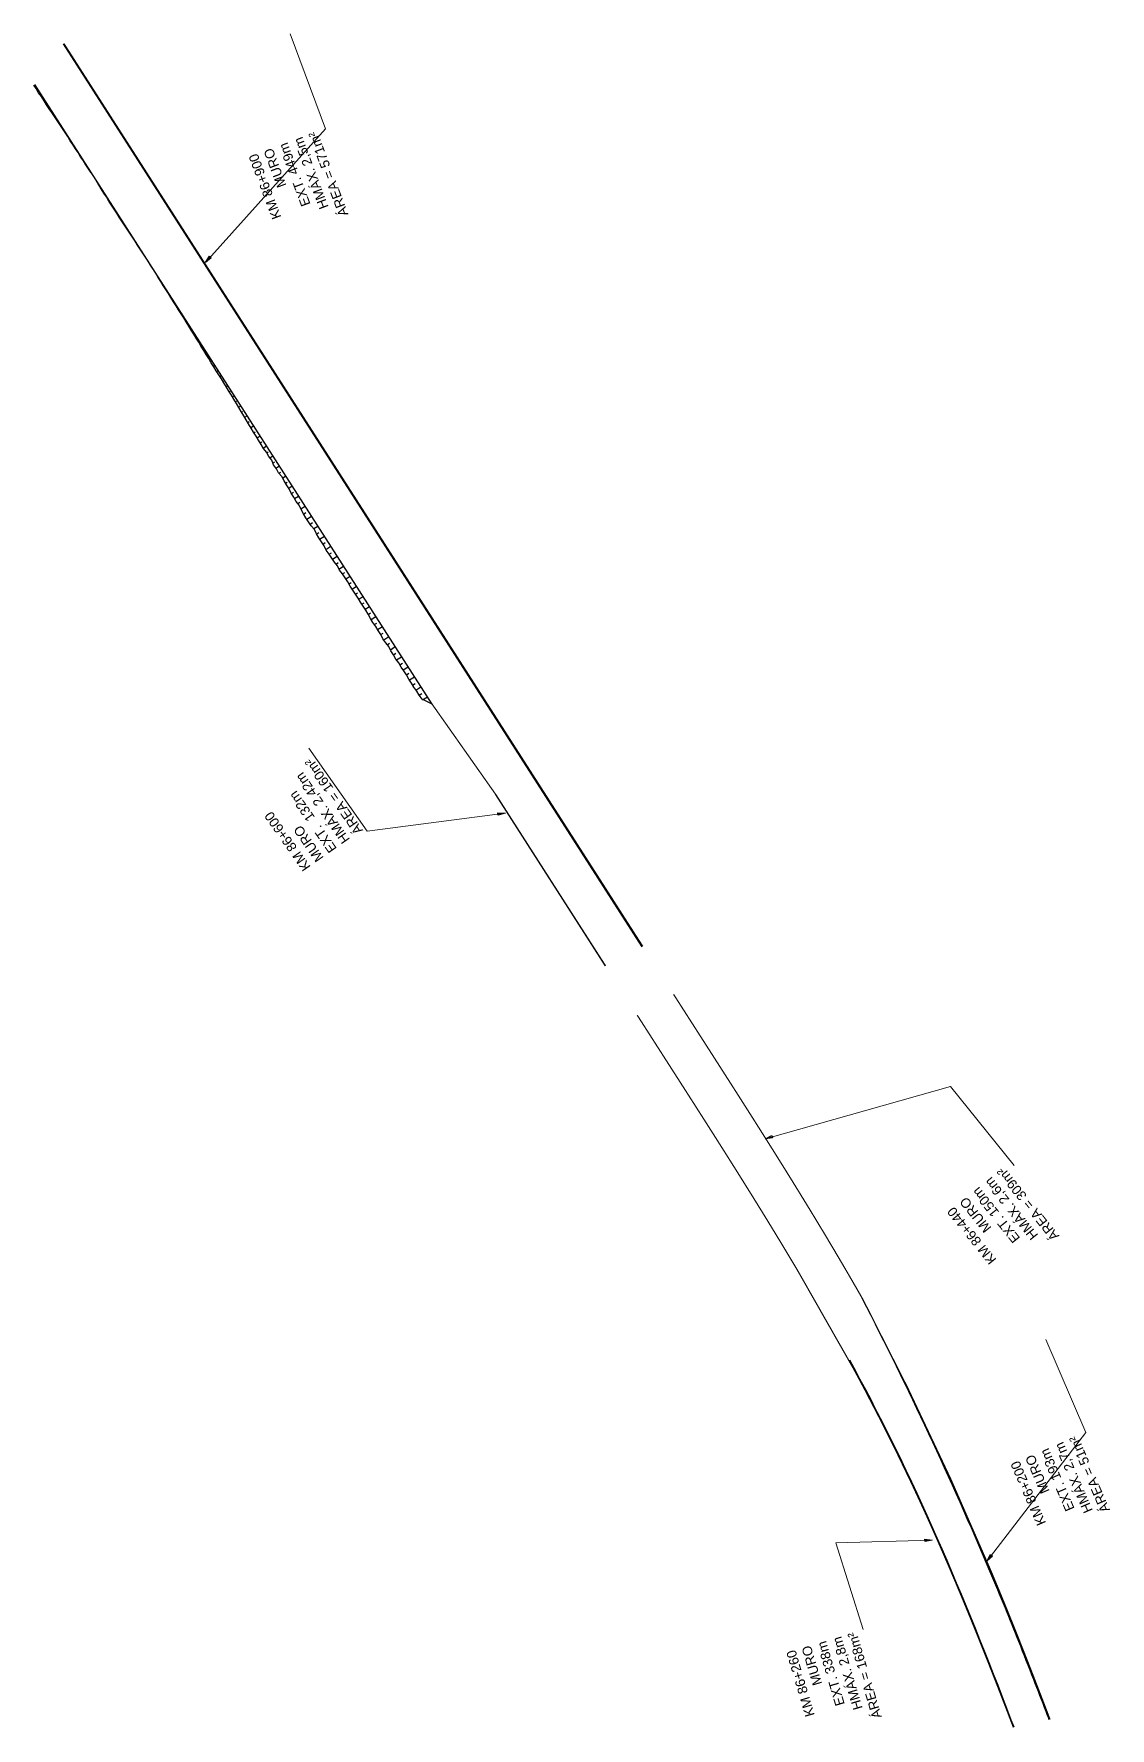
# Model space of a CAD drawing. Header units: metres. Extents: x 288738 to 324331, y 7399322 to 7465117.
# Drawn here: x 296532 to 296982, y 7453833 to 7454542 of the extents above; entities that cross this region are included whole.
import ezdxf

# ---------------------------------------------------------------- set-up
doc = ezdxf.new("R2010")
doc.units = ezdxf.units.M
doc.header["$LTSCALE"] = 10
for name, color, linetype in [('F-HZ-ATERRO-TALUDE', 110, 'Continuous'), ('F-HZ-MUROS', 210, 'Continuous'), ('F-HZ-PIANO-CORTE', 10, 'Continuous'), ('F-HZ-TALUDE', 2, 'Continuous')]:
    doc.layers.add(name, color=color, linetype=linetype)
doc.layers.add('U-HZ-TEXTO-MUROS', color=2, linetype='Continuous', lineweight=0)
doc.styles.add('ARIAL', font='arial.ttf')
doc.styles.add('DIM', font='arial.ttf', dxfattribs={"width": 0.8})
doc.dimstyles.new('U-1_2000', dxfattribs={"dimscale": 2, "dimtxt": 1.5, "dimasz": 0.75, "dimexe": 0.75, "dimexo": 0.75, "dimgap": 0.25, "dimtad": 1, "dimzin": 4, "dimtxsty": 'DIM', "dimblk": 'ARCHTICK', "dimcen": 0.7, "dimdle": 0.75, "dimclrd": 256, "dimclre": 256, "dimclrt": 256, "dimaunit": 1, "dimadec": 3, "dimazin": 2, "dimtfac": 1, "dimtofl": 0, "dimtmove": 0, "dimatfit": 3, "dimldrblk": 'CLOSEDBLANK', "dimfxl": 0, "dimtolj": 1, "dimtzin": 0, "dimlwd": -1, "dimlwe": -1, "dimarcsym": 0})

# ---------------------------------------------------------------- blocks, each defined once
blk = doc.blocks.new('_ArchTick')
at = {"color": 0, "linetype": 'ByBlock', "const_width": 0.15}
blk.add_lwpolyline([(-0.5, -0.5), (0.5, 0.5)], dxfattribs=at)

msp = doc.modelspace()

# ---------------------------------------------------------------- linework, layer by layer
at = {"layer": 'F-HZ-ATERRO-TALUDE', "linetype": 'Continuous', "lineweight": -3}
for p, q in [((296533.789, 7454518.997), (296533.434, 7454518.77)), ((296535.138, 7454516.893), (296534.935, 7454516.763)), ((296536.486, 7454514.788), (296536.161, 7454514.579)), ((296537.835, 7454512.683), (296537.672, 7454512.578)), ((296539.184, 7454510.578), (296538.873, 7454510.378)), ((296540.533, 7454508.473), (296540.408, 7454508.393)), ((296541.882, 7454506.368), (296541.66, 7454506.226)), ((296543.23, 7454504.263), (296543.138, 7454504.204)), ((296544.579, 7454502.158), (296544.413, 7454502.052)), ((296545.928, 7454500.053), (296545.88, 7454500.022)), ((296547.277, 7454497.948), (296547.122, 7454497.849)), ((296548.625, 7454495.843), (296548.554, 7454495.797)), ((296549.974, 7454493.738), (296549.778, 7454493.612)), ((296551.323, 7454491.633), (296551.263, 7454491.595)), ((296552.672, 7454489.528), (296552.552, 7454489.452)), ((296554.021, 7454487.423), (296553.945, 7454487.375)), ((296555.369, 7454485.318), (296555.212, 7454485.217)), ((296559.416, 7454479.004), (296559.376, 7454478.978)), ((296560.764, 7454476.899), (296560.622, 7454476.807)), ((296562.113, 7454474.794), (296562.03, 7454474.74)), ((296563.462, 7454472.689), (296563.344, 7454472.613)), ((296564.811, 7454470.584), (296564.728, 7454470.531)), ((296566.16, 7454468.479), (296565.994, 7454468.373)), ((296567.508, 7454466.374), (296567.422, 7454466.319)), ((296568.857, 7454464.269), (296568.701, 7454464.169)), ((296570.206, 7454462.164), (296570.137, 7454462.12)), ((296571.555, 7454460.059), (296571.476, 7454460.009)), ((296572.903, 7454457.954), (296572.881, 7454457.94)), ((296574.252, 7454455.849), (296574.178, 7454455.802)), ((296575.601, 7454453.744), (296575.568, 7454453.723)), ((296576.95, 7454451.639), (296576.882, 7454451.596)), ((296578.299, 7454449.534), (296578.283, 7454449.524)), ((296579.647, 7454447.429), (296579.631, 7454447.419)), ((296580.996, 7454445.324), (296580.99, 7454445.32))]:
    msp.add_line(p, q, dxfattribs=at)
at = {"layer": 'F-HZ-MUROS', "linetype": 'Continuous', "lineweight": -3}
for points in [[(296786.73, 7454159.838), (296544.774, 7454537.441)], [(296771.432, 7454151.831), (296725.499, 7454223.516)]]:
    msp.add_lwpolyline(points, dxfattribs=at)
at = {"layer": 'F-HZ-MUROS', "linetype": 'Continuous', "lineweight": -3, "const_width": 0.5}
msp.add_lwpolyline([(296786.983, 7454160), (296545.027, 7454537.603)], dxfattribs=at)
at = {"layer": 'F-HZ-MUROS', "linetype": 'Continuous', "lineweight": -3}
for points, format in [([(296771.432, 7454151.831, 0.5, 0.5, 0), (296725.499, 7454223.516, 0.5, 0.5, 0), (296698.91, 7454261.304, 0, 0, 0)], "xyseb"), ([(296941.913, 7453833.234, 0.5, 0.5, 0), (296940.756, 7453836.267, 0.5, 0.5, 0), (296938.915, 7453841.073, 0.5, 0.5, 0), (296937.065, 7453845.874, 0.5, 0.5, 0), (296935.205, 7453850.67, 0.5, 0.5, 0), (296933.335, 7453855.46, 0.5, 0.5, 0), (296931.454, 7453860.245, 0.5, 0.5, 0), (296929.561, 7453865.023, 0.5, 0.5, 0), (296927.655, 7453869.795, 0.5, 0.5, 0), (296925.735, 7453874.559, 0.5, 0.5, 0), (296923.8, 7453879.316, 0.5, 0.5, 0), (296921.851, 7453884.066, 0.5, 0.5, 0), (296919.885, 7453888.807, 0.5, 0.5, 0), (296917.903, 7453893.54, 0.5, 0.5, 0), (296915.902, 7453898.263, 0.5, 0.5, 0), (296913.884, 7453902.978, 0.5, 0.5, 0), (296911.846, 7453907.683, 0.5, 0.5, 0), (296909.788, 7453912.377, 0.5, 0.5, 0), (296907.71, 7453917.061, 0.5, 0.5, 0), (296905.61, 7453921.734, 0.5, 0.5, 0), (296903.488, 7453926.395, 0.5, 0.5, 0), (296901.343, 7453931.045, 0.5, 0.5, 0), (296899.173, 7453935.685, 0.5, 0.5, 0.0114625), (296879.884, 7453974.323, 0.5, 0.5, 0), (296877.479, 7453978.847, 0.5, 0.5, 0), (296875.043, 7453983.371, 0.5, 0.5, 0), (296851.597, 7454024.577, 0.5, 0.5, 0), (296845.444, 7454034.852, 0.5, 0.5, 0), (296844.415, 7454036.556, 0.5, 0.5, 0), (296843.381, 7454038.259, 0.5, 0.5, 0), (296842.348, 7454039.959, 0.5, 0.5, 0), (296841.312, 7454041.661, 0.5, 0.5, 0), (296840.273, 7454043.36, 0.5, 0.5, 0), (296839.234, 7454045.059, 0.5, 0.5, 0), (296838.192, 7454046.756, 0.5, 0.5, 0), (296837.148, 7454048.452, 0.5, 0.5, 0), (296836.103, 7454050.15, 0.5, 0.5, 0), (296835.055, 7454051.844, 0.5, 0.5, 0), (296834.007, 7454053.539, 0.5, 0.5, 0), (296832.957, 7454055.232, 0.5, 0.5, 0), (296831.905, 7454056.925, 0.5, 0.5, 0), (296830.852, 7454058.618, 0.5, 0.5, 0), (296829.796, 7454060.31, 0.5, 0.5, 0), (296828.74, 7454061.999, 0.5, 0.5, 0), (296827.682, 7454063.691, 0.5, 0.5, 0), (296826.622, 7454065.38, 0.5, 0.5, 0), (296825.563, 7454067.07, 0.5, 0.5, 0), (296824.5, 7454068.758, 0.5, 0.5, 0), (296823.438, 7454070.445, 0.5, 0.5, 0), (296822.374, 7454072.134, 0.5, 0.5, 0), (296820.242, 7454075.506, 0.5, 0.5, 0), (296819.174, 7454077.193, 0.5, 0.5, 0), (296818.106, 7454078.879, 0.5, 0.5, 0), (296817.037, 7454080.565, 0.5, 0.5, 0), (296815.966, 7454082.25, 0.5, 0.5, 0), (296814.895, 7454083.934, 0.5, 0.5, 0), (296813.823, 7454085.619, 0.5, 0.5, 0), (296812.75, 7454087.304, 0.5, 0.5, 0), (296811.678, 7454088.987, 0.5, 0.5, 0), (296809.528, 7454092.355, 0.5, 0.5, 0), (296808.453, 7454094.039, 0.5, 0.5, 0), (296806.301, 7454097.406, 0.5, 0.5, 0), (296805.223, 7454099.09, 0.5, 0.5, 0), (296804.146, 7454100.773, 0.5, 0.5, 0), (296803.068, 7454102.457, 0.5, 0.5, 0), (296800.912, 7454105.824, 0.5, 0.5, 0), (296799.833, 7454107.507, 0.5, 0.5, 0), (296798.754, 7454109.191, 0.5, 0.5, 0), (296797.675, 7454110.875, 0.5, 0.5, 0), (296784.657, 7454131.193, 0, 0, 0)], "xyseb"), ([(296956.87, 7453836.511, 0.000233), (296955.551, 7453839.964, 0.0014031), (296950.42, 7453853.268, 0.0019641), (296944.152, 7453869.2, 0.0022431), (296938.545, 7453883.108, 0.0028009), (296932.093, 7453898.656, 0.0188405), (296878.87, 7454012.512, 0.002605)], "xyb")]:
    msp.add_lwpolyline(points, format=format, dxfattribs=at)
at = {"layer": 'F-HZ-MUROS', "linetype": 'Continuous', "lineweight": -3, "const_width": 0.5}
for points in [[(296878.887, 7454012.476, 0.0026927), (296872.172, 7454024.122, 0.0028009), (296863.59, 7454038.637, 0.0022431), (296855.816, 7454051.488, 0.0019641), (296846.821, 7454066.079, 0.0014031), (296839.249, 7454078.178, 0.0011229), (296829.718, 7454093.238, 0.0005613), (296823.974, 7454102.248, 0.0002808), (296812.467, 7454120.228), (296799.839, 7454139.935)], [(296957.206, 7453836.626, 0.000233), (296955.891, 7453840.081, 0.0014031), (296950.775, 7453853.394, 0.0019641), (296944.525, 7453869.337, 0.0022431), (296938.933, 7453883.257, 0.0028009), (296932.497, 7453898.819, 0.0213151), (296878.887, 7454012.476, 0.002605)]]:
    msp.add_lwpolyline(points, format="xyb", dxfattribs=at)
at = {"layer": 'F-HZ-MUROS'}
msp.add_lwpolyline([(296942.193, 7453833.341), (296941.037, 7453836.374), (296939.195, 7453841.181), (296937.345, 7453845.983), (296935.485, 7453850.779), (296933.615, 7453855.57), (296931.733, 7453860.355), (296929.84, 7453865.134), (296927.933, 7453869.906), (296926.013, 7453874.672), (296924.078, 7453879.43), (296922.128, 7453884.18), (296920.162, 7453888.922), (296918.179, 7453893.656), (296916.178, 7453898.381), (296914.159, 7453903.097), (296912.121, 7453907.803), (296910.063, 7453912.498), (296907.984, 7453917.184), (296905.883, 7453921.858), (296903.761, 7453926.52), (296901.615, 7453931.171), (296899.444, 7453935.813, 0.0114627), (296880.149, 7453974.464), (296877.743, 7453978.988), (296875.316, 7453983.498), (296873.483, 7453986.861)], format="xyb", dxfattribs=at)
at = {"layer": 'F-HZ-PIANO-CORTE'}
for p, q in [((296583.795, 7454440.827), (296583.854, 7454440.865)), ((296585.127, 7454438.714), (296585.164, 7454438.738)), ((296586.449, 7454436.594), (296586.549, 7454436.658)), ((296587.755, 7454434.462), (296587.826, 7454434.508)), ((296589.096, 7454432.352), (296589.246, 7454432.449)), ((296590.433, 7454430.241), (296590.514, 7454430.292)), ((296591.757, 7454428.12), (296591.943, 7454428.24)), ((296593.079, 7454425.998), (296593.186, 7454426.067)), ((296594.42, 7454423.889), (296594.641, 7454424.03)), ((296595.75, 7454421.772), (296595.87, 7454421.848)), ((296597.065, 7454419.646), (296597.338, 7454419.821)), ((296598.349, 7454417.501), (296598.518, 7454417.609)), ((296599.683, 7454415.387), (296600.035, 7454415.612)), ((296601.016, 7454413.271), (296601.2, 7454413.389)), ((296602.281, 7454411.116), (296602.731, 7454411.404)), ((296603.572, 7454408.975), (296603.825, 7454409.138)), ((296604.902, 7454406.859), (296605.428, 7454407.196)), ((296606.226, 7454404.739), (296606.501, 7454404.915)), ((296607.544, 7454402.615), (296608.124, 7454402.987)), ((296608.856, 7454400.487), (296609.164, 7454400.685)), ((296610.181, 7454398.368), (296610.822, 7454398.778)), ((296611.516, 7454396.254), (296611.843, 7454396.463)), ((296612.828, 7454394.126), (296613.519, 7454394.568)), ((296614.119, 7454391.985), (296614.493, 7454392.224)), ((296615.428, 7454389.855), (296616.216, 7454390.36)), ((296616.74, 7454387.727), (296617.152, 7454387.991)), ((296618.024, 7454385.582), (296618.912, 7454386.151)), ((296619.29, 7454383.426), (296619.775, 7454383.737)), ((296620.57, 7454381.279), (296621.608, 7454381.944)), ((296621.854, 7454379.133), (296622.405, 7454379.487)), ((296623.115, 7454376.975), (296624.304, 7454377.737)), ((296624.379, 7454374.819), (296625.015, 7454375.226)), ((296625.744, 7454372.724), (296627, 7454373.529)), ((296627.044, 7454370.589), (296627.696, 7454371.007)), ((296628.293, 7454368.424), (296629.696, 7454369.322)), ((296629.8, 7454366.437), (296630.418, 7454366.833)), ((296631.083, 7454364.299), (296632.381, 7454365.131)), ((296632.34, 7454362.162), (296633.029, 7454362.603)), ((296633.636, 7454360.037), (296635.06, 7454360.95)), ((296634.893, 7454357.881), (296635.649, 7454358.366)), ((296636.38, 7454355.882), (296637.747, 7454356.758)), ((296637.601, 7454353.7), (296638.347, 7454354.178)), ((296639.006, 7454351.638), (296640.439, 7454352.556)), ((296640.146, 7454349.419), (296640.962, 7454349.943)), ((296641.419, 7454347.269), (296643.126, 7454348.362)), ((296642.85, 7454345.222), (296643.661, 7454345.742)), ((296644.07, 7454343.056), (296645.811, 7454344.172)), ((296645.216, 7454340.836), (296646.185, 7454341.456)), ((296646.522, 7454338.704), (296648.502, 7454339.973)), ((296647.878, 7454336.604), (296648.864, 7454337.236)), ((296649.487, 7454334.706), (296651.181, 7454335.792)), ((296650.672, 7454332.527), (296651.594, 7454333.118)), ((296651.896, 7454330.349), (296653.862, 7454331.608)), ((296653.254, 7454328.25), (296654.232, 7454328.877)), ((296654.444, 7454326.056), (296656.553, 7454327.408)), ((296655.861, 7454324.004), (296656.88, 7454324.657)), ((296657.323, 7454321.977), (296659.244, 7454323.208)), ((296658.738, 7454319.917), (296659.665, 7454320.51)), ((296659.985, 7454317.758), (296661.935, 7454319.008)), ((296661.454, 7454315.745), (296662.366, 7454316.33)), ((296662.866, 7454313.683), (296664.625, 7454314.81)), ((296664.203, 7454311.571), (296665.089, 7454312.138)), ((296665.529, 7454309.452), (296667.322, 7454310.601)), ((296666.885, 7454307.352), (296667.778, 7454307.924)), ((296668.248, 7454305.256), (296670.02, 7454306.391)), ((296669.574, 7454303.137), (296670.471, 7454303.712)), ((296670.894, 7454301.014), (296672.717, 7454302.182)), ((296672.176, 7454298.867), (296673.12, 7454299.473)), ((296673.448, 7454296.716), (296675.413, 7454297.975)), ((296674.76, 7454294.591), (296675.76, 7454295.232)), ((296676.085, 7454292.474), (296678.107, 7454293.77)), ((296677.432, 7454290.368), (296678.444, 7454291.017)), ((296678.667, 7454288.198), (296680.801, 7454289.566)), ((296680.137, 7454286.176), (296681.142, 7454286.821)), ((296681.468, 7454284.068), (296683.492, 7454285.366)), ((296682.785, 7454281.944), (296683.813, 7454282.603)), ((296684.073, 7454279.808), (296686.186, 7454281.162)), ((296685.456, 7454277.742), (296686.491, 7454278.406)), ((296686.791, 7454275.642), (296688.87, 7454276.974)), ((296688.149, 7454273.545), (296689.183, 7454274.208)), ((296689.439, 7454271.403), (296691.566, 7454272.766)), ((296690.753, 7454269.277), (296691.834, 7454269.969)), ((296692.166, 7454267.219), (296694.261, 7454268.56)), ((296693.503, 7454265.109), (296694.555, 7454265.783)), ((296694.962, 7454263.079), (296696.955, 7454264.356))]:
    msp.add_line(p, q, dxfattribs=at)
at = {"layer": 'F-HZ-TALUDE', "linetype": 'Continuous', "lineweight": -3, "flags": 128}
for points in [[(296556.363, 7454483.58), (296555.212, 7454485.217), (296554.12, 7454486.893), (296553.122, 7454488.629), (296551.983, 7454490.274), (296550.944, 7454491.984), (296549.778, 7454493.612), (296548.763, 7454495.337), (296547.641, 7454496.994), (296546.604, 7454498.705), (296545.574, 7454500.42), (296544.413, 7454502.052), (296543.321, 7454503.727), (296542.218, 7454505.396), (296541.102, 7454507.056), (296540.012, 7454508.733), (296538.873, 7454510.378), (296537.781, 7454512.054), (296536.69, 7454513.73), (296535.633, 7454515.428), (296534.432, 7454517.034), (296533.434, 7454518.77), (296532.458, 7454520.249)], [(296698.879, 7454261.352), (296532.816, 7454520.515)], [(296582.328, 7454443.209), (296581.256, 7454444.897), (296580.167, 7454446.575), (296579.096, 7454448.264), (296577.991, 7454449.931), (296576.882, 7454451.596), (296575.799, 7454453.277), (296574.743, 7454454.976), (296573.613, 7454456.627), (296572.607, 7454458.358), (296571.476, 7454460.009), (296570.334, 7454461.652), (296569.275, 7454463.349), (296568.127, 7454464.988), (296567.073, 7454466.689), (296565.994, 7454468.373), (296564.913, 7454470.055), (296563.841, 7454471.744), (296562.847, 7454473.482), (296561.646, 7454475.088), (296560.622, 7454476.807), (296559.595, 7454478.524), (296558.558, 7454480.235)], [(296698.879, 7454261.352), (296698.879, 7454261.352), (296694.717, 7454263.436), (296693.535, 7454265.054), (296692.505, 7454266.769), (296691.298, 7454268.371), (296690.266, 7454270.085), (296689.203, 7454271.779), (296688.178, 7454273.498), (296687.125, 7454275.199), (296685.917, 7454276.8), (296685.032, 7454278.608), (296683.777, 7454280.179), (296682.796, 7454281.926), (296681.718, 7454283.611), (296680.755, 7454285.369), (296679.535, 7454286.962), (296678.384, 7454288.601), (296677.433, 7454290.366), (296676.336, 7454292.039), (296675.336, 7454293.773), (296674.183, 7454295.41), (296673.2, 7454297.156), (296672.173, 7454298.873), (296671.153, 7454300.594), (296670.103, 7454302.297), (296669.038, 7454303.99), (296667.979, 7454305.687), (296666.881, 7454307.359), (296665.797, 7454309.039), (296664.709, 7454310.718), (296663.688, 7454312.439), (296662.585, 7454314.107), (296661.448, 7454315.754), (296660.199, 7454317.329), (296659.302, 7454319.13), (296658.136, 7454320.758), (296657.026, 7454322.422), (296655.838, 7454324.036), (296654.643, 7454325.646), (296653.763, 7454327.458), (296652.681, 7454329.139), (296651.593, 7454330.818), (296650.642, 7454332.584), (296649.781, 7454334.407), (296648.349, 7454335.865), (296647.274, 7454337.552), (296646.181, 7454339.226), (296645.152, 7454340.943), (296644.225, 7454342.724), (296643.372, 7454344.553), (296642.135, 7454346.136), (296641.067, 7454347.826), (296640.065, 7454349.56), (296639.198, 7454351.38), (296638, 7454352.987), (296637.021, 7454354.735), (296636.043, 7454356.484), (296634.763, 7454358.039), (296633.803, 7454359.8), (296632.65, 7454361.436), (296631.853, 7454363.301), (296630.627, 7454364.89), (296629.681, 7454366.659), (296628.41, 7454368.221), (296627.412, 7454369.957), (296626.405, 7454371.686), (296625.331, 7454373.374), (296624.231, 7454375.044), (296623.229, 7454376.777), (296622.227, 7454378.511), (296621.198, 7454380.227), (296620.173, 7454381.945), (296619.148, 7454383.664), (296618.137, 7454385.392), (296617.115, 7454387.112), (296616.075, 7454388.821), (296615.013, 7454390.516), (296613.973, 7454392.225), (296612.942, 7454393.94), (296611.898, 7454395.646), (296610.833, 7454397.339), (296609.762, 7454399.028), (296608.707, 7454400.727), (296607.66, 7454402.432), (296606.589, 7454404.121), (296605.575, 7454405.847), (296604.467, 7454407.512), (296603.423, 7454409.218), (296602.387, 7454410.93), (296601.399, 7454412.672), (296600.322, 7454414.357), (296599.267, 7454416.057), (296598.194, 7454417.745), (296597.176, 7454419.468), (296596.123, 7454421.168), (296595.071, 7454422.87), (296593.995, 7454424.555), (296592.923, 7454426.244), (296591.868, 7454427.944), (296590.799, 7454429.634), (296589.765, 7454431.346), (296588.657, 7454433.012), (296587.6, 7454434.71), (296586.556, 7454436.416), (296585.529, 7454438.133), (296584.39, 7454439.779), (296583.401, 7454441.521)]]:
    msp.add_lwpolyline(points, dxfattribs=at)

# ---------------------------------------------------------------- texts
at = {"layer": 'U-HZ-TEXTO-MUROS', "linetype": 'Continuous', "lineweight": -3, "char_height": 4, "style": 'ARIAL'}
for s, insert, attachment_point, rotation in [('KM 86+900\\PMURO \\PEXT.^I449m\\PHMÁX. 2,5m\\PÁREA = 571m²', (296650.917, 7454501.29), 9, 110.471874), ('KM 86+600\\PMURO \\PEXT.^I132m\\PHMÁX. 2,42m\\PÁREA = 160m²', (296670.225, 7454208.565), 7, 124.968914), ('KM 86+440\\PMURO \\PEXT.^I150m\\PHMÁX. 2,6m\\PÁREA = 309m²', (296937.88, 7454068.108), 9, 128.741321), ('KM 86+200\\PMURO \\PEXT.^I193m\\PHMÁX. 2,7m\\PÁREA = 51m²', (296968.797, 7453955.751), 9, 113.315353), ('KM 86+260\\PMURO \\PEXT.^I338m\\PHMÁX. 2,8m\\PÁREA = 168m²', (296876.363, 7453873.581), 9, 106.486102)]:
    msp.add_mtext(s, dxfattribs=dict(at, insert=insert, attachment_point=attachment_point, rotation=rotation))

# ---------------------------------------------------------------- leaders
at = {"layer": 'U-HZ-TEXTO-MUROS', "linetype": 'Continuous', "lineweight": -3}
for points in [[(296604.21, 7454446.107), (296654.355, 7454501.98), (296639.538, 7454541.668)], [(296729.398, 7454215.707), (296671.719, 7454208.131), (296647.439, 7454242.847)], [(296838.232, 7454079.519, -684.159), (296915.657, 7454101.339, -684.159), (296942.168, 7454068.296, -684.159)], [(296930.917, 7453902.892), (296972.197, 7453956.61), (296955.43, 7453995.515)], [(296907.958, 7453911.57), (296867.645, 7453910.488), (296879.064, 7453874.221)]]:
    msp.add_leader(points, dimstyle='U-1_2000', override={"dimscale": 1, "dimasz": 3}, dxfattribs=at)

doc.saveas('drawing.dxf')
